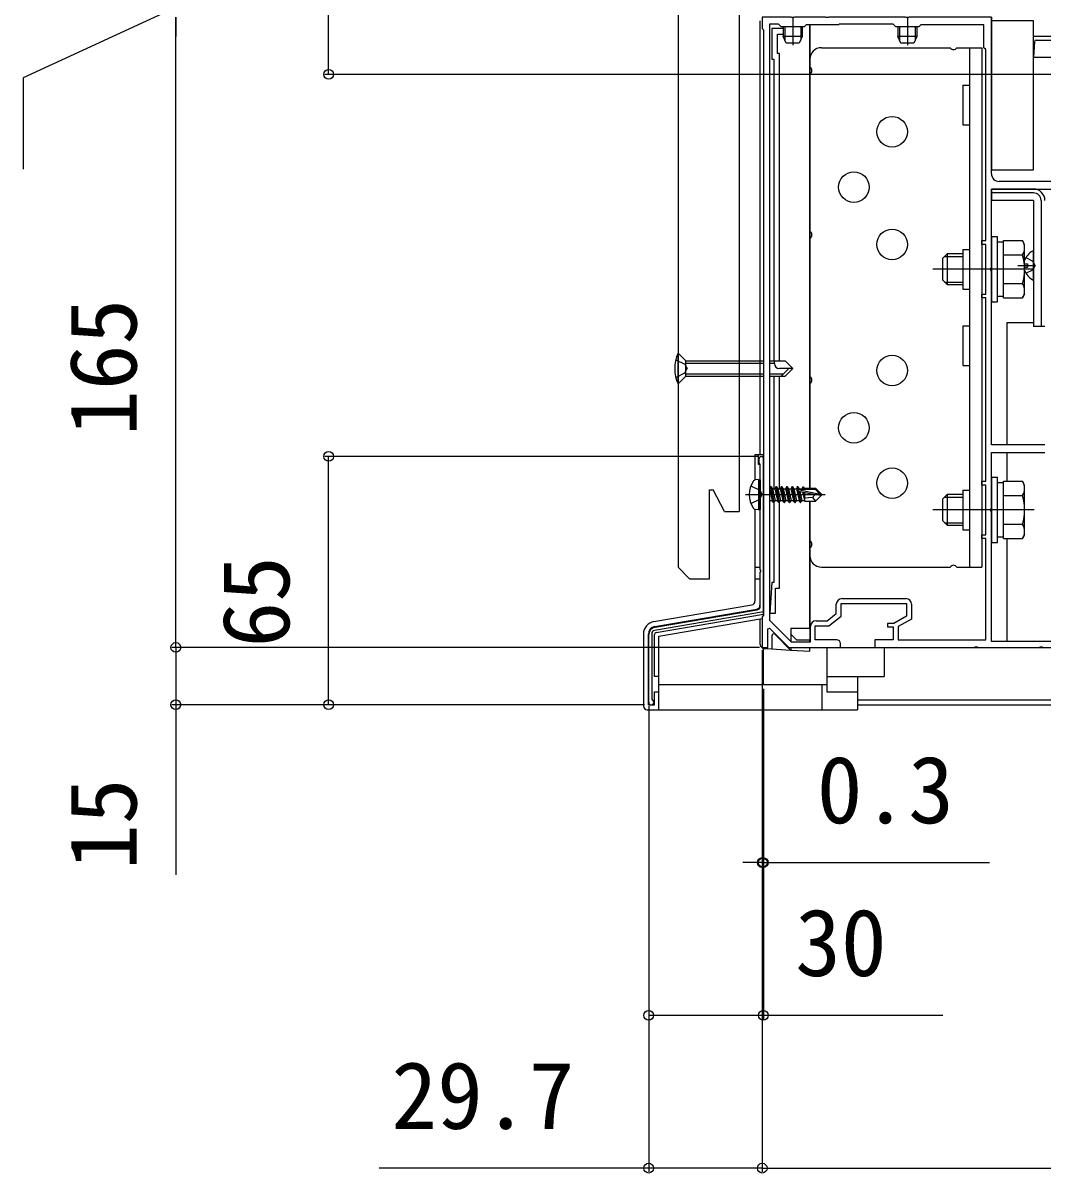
# Model space of a CAD drawing. Units: millimetres, scale not verified. Extents: x -1050 to 1050, y -1568 to 1559.
# Drawn here: x -621 to -354, y 108.9 to 410 of the extents above; entities that cross this region are included whole.
import ezdxf
from ezdxf.enums import TextEntityAlignment as Align

# ---------------------------------------------------------------- set-up
doc = ezdxf.new("R2010")
doc.units = ezdxf.units.MM
doc.header["$LTSCALE"] = 8
for name, color, linetype in [('0-3_YKK_11', 7, 'Continuous'), ('0-4_YKK_12', 2, 'Continuous'), ('0-5_YKK_13', 4, 'Continuous'), ('0-6_YKK_D', 6, 'Continuous')]:
    doc.layers.add(name, color=color, linetype=linetype)
doc.styles.add('ＭＳ ゴシック', font='')
doc.styles.get('ＭＳ ゴシック').set_extended_font_data('MS Gothic')

msp = doc.modelspace()

# ---------------------------------------------------------------- linework, layer by layer
at = {"layer": '0-3_YKK_11'}
for p, q in [((-406.6, 259.3), (-389.9, 259.3)), ((-455.538, 251.785), (-428.831, 256.358)), ((-457.2, 232.151), (-457.2, 249.814))]:
    msp.add_line(p, q, dxfattribs=at)
for points in [[(-367.5, 370.5), (-367.5, 411.5), (-389.042, 411.5), (-389.225, 411.38), (-389.775, 411.38), (-389.958, 411.5), (-410.042, 411.5), (-410.225, 411.38), (-410.775, 411.38), (-410.958, 411.5), (-419.042, 411.5), (-419.225, 411.38), (-419.775, 411.38), (-419.958, 411.5), (-427.5, 411.5), (-427.5, 408.5), (-427.2, 408.2)], [(-425.6, 409.7), (-425.6, 253.628), (-419.885, 248), (-414.9, 248), (-414.9, 252)], [(-388.4, 257.8), (-388.4, 253.946), (-391.9, 251.946), (-391.9, 248.5), (-369, 248.5), (-369, 275), (-370, 275), (-370, 276), (-369, 276), (-369, 289), (-370, 289), (-370, 290), (-369, 290), (-369, 338), (-370, 338), (-370, 339), (-369, 339), (-369, 352), (-370, 352), (-370, 353), (-369, 353), (-369, 403), (-369.5, 403.5), (-369.5, 409.5), (-386, 409.5), (-386.5, 409), (-392.5, 409), (-393.2, 409.7), (-407.3, 409.7), (-407.5, 409.5), (-416, 409.5), (-416.5, 409), (-422.5, 409), (-423.2, 409.7), (-425.6, 409.7)], [(-427.2, 408.2), (-427.2, 254.8), (-427.5, 254.5), (-427.5, 246.5), (-426, 246.5), (-426, 251.4), (-425.632, 251.554), (-420.5, 246.5), (-407, 246.5), (-407, 247.5)], [(-344.5, 389.8), (-344.5, 368.5), (-365.5, 368.5)], [(-353.5, 299.5), (-367.5, 299.5), (-367.5, 345.042), (-367.62, 345.225), (-367.62, 345.775), (-367.5, 345.958), (-367.5, 366.5), (-329.5, 366.5)], [(-427.2, 295.951), (-427.2, 255.826), (-455.735, 250.94)], [(-428, 257.344), (-428, 266.101), (-427.88, 266.341), (-427.88, 266.661), (-428, 266.901), (-428, 286.101), (-427.88, 286.341), (-427.88, 286.661), (-428, 286.901), (-428, 294.281), (-428.15, 294.541), (-428.3, 294.801), (-428.3, 295.951)], [(-348.3, 248.1), (-367.5, 248.1), (-367.5, 282.042), (-367.62, 282.225), (-367.62, 282.775), (-367.5, 282.958), (-367.5, 297.5), (-353.5, 297.5)], [(-408, 248.5), (-413.6, 248.5), (-413.6, 252.2), (-410.1, 252.2), (-406.8, 254.7), (-406.8, 258), (-389.7, 258), (-389.7, 254.7), (-393.025, 252.8), (-394.7, 252.8), (-394.7, 251.9), (-393.2, 251.9), (-393.2, 248.5), (-398, 248.5), (-398, 246.5), (-371.958, 246.5), (-371.775, 246.62), (-371.225, 246.62), (-371.042, 246.5), (-354.958, 246.5), (-354.775, 246.62), (-354.225, 246.62), (-354.042, 246.5), (-348.3, 246.5)], [(-413.4, 253.5), (-410.537, 253.5), (-408.1, 255.346), (-408.1, 257.8)], [(-456.4, 250.151), (-456.4, 232.987), (-456.242, 232.723)]]:
    msp.add_lwpolyline(points, dxfattribs=at)
for centre, radius, start, end in [((-365.5, 370.5), 2, 180.00001, 269.99999), ((-427.75, 295.951), 0.55, 359.99999, 180.00001), ((-406.6, 257.8), 1.5, 90.00001, 179.99999), ((-389.9, 257.8), 1.5, 0.00001, 89.99999), ((-429, 257.344), 1, 279.71669, 360), ((-413.4, 252), 1.5, 90.00001, 179.99999), ((-455.2, 249.814), 2, 99.7167, 180), ((-455.6, 250.151), 0.8, 99.71667, 179.99997), ((-408, 247.5), 1, 0.00001, 89.99999), ((-456.55, 232.151), 0.65, 180, 61.72631)]:
    msp.add_arc(centre, radius, start, end, dxfattribs=at)
at = {"layer": '0-4_YKK_12'}
for p, q in [((-419.5, 411.5), (-419.5, 404.2)), ((-415, 409.5), (-415, 288.201)), ((-389.5, 411.5), (-389.5, 404.2)), ((-367.5, 406.5), (-367.5, 411.5)), ((-356.5, 406.5), (-311.439, 406.5)), ((-360.6, 346.5), (-356.042, 346.5)), ((-356.3, 345.5), (-382.8, 345.5)), ((-370, 289.8), (-369.983, 289.8)), ((-370, 289.2), (-369.983, 289.2)), ((-415, 284.801), (-415, 248.076)), ((-356.3, 282.5), (-382.8, 282.5)), ((-415, 246.5), (-99.961, 246.5)), ((-402.6, 232.783), (41.951, 232.783)), ((-402.6, 231.501), (55.219, 231.501))]:
    msp.add_line(p, q, dxfattribs=at)
at = {"layer": '0-5_YKK_13'}
for p, q in [((-433.5, 734.501), (-433.5, 282.101)), ((-449.5, 716.501), (-449.5, 267.501)), ((-428, 296.901), (-428, 410.5)), ((-415, 288.201), (-415, 409.5)), ((-415, 409.5), (-415, 288.201)), ((-367.5, 411.5), (-367.5, 406.5)), ((-425, 408.5), (-425, 400.5)), ((-422, 408.5), (-425, 408.5)), ((-423.5, 407), (-422, 407)), ((-423.5, 402), (-423.5, 407)), ((-422, 409), (-422, 406.4)), ((-417, 406.4), (-422, 406.4)), ((-421.2, 404.7), (-422, 406.4)), ((-421.567, 409), (-421.567, 405.48)), ((-417, 406.4), (-417.8, 404.7)), ((-417.433, 409), (-417.433, 405.48)), ((-417, 409), (-417, 406.4)), ((-392, 409), (-392, 406.4)), ((-387, 406.4), (-392, 406.4)), ((-391.2, 404.7), (-392, 406.4)), ((-391.567, 409), (-391.567, 405.48)), ((-387, 406.4), (-387.8, 404.7)), ((-387.433, 409), (-387.433, 405.48)), ((-387, 409), (-387, 406.4)), ((-417.8, 404.7), (-421.2, 404.7)), ((-412, 403.5), (-378.266, 403.5)), ((-387.8, 404.7), (-391.2, 404.7)), ((-376.534, 403.5), (-370, 403.5)), ((-373.2, 403.5), (-373.2, 267.5)), ((-370, 403.5), (-370, 267.5)), ((-356.253, 405.031), (-356.5, 401)), ((-355.754, 405.5), (-252.246, 405.5)), ((-425, 400.5), (-424.5, 400.5)), ((-424.5, 400.5), (-424.5, 321.498)), ((-423, 402), (-423.5, 402)), ((-423, 321.498), (-423, 402)), ((-415, 400.5), (-415, 398.366)), ((-356.5, 401), (-251.5, 401)), ((-415, 396.634), (-415, 355.366)), ((-375, 393.7), (-373.2, 393.7)), ((-375, 393.7), (-375, 383.3)), ((-375, 383.3), (-373.2, 383.3)), ((-356.5, 366.5), (-367.5, 366.5)), ((-367.5, 366.5), (-367.5, 365.5)), ((-356.5, 365.5), (-367.5, 365.5)), ((-367.5, 365.5), (-367.5, 363.5)), ((-356.5, 363.5), (-367.5, 363.5)), ((-356.5, 363.5), (-356.5, 330.5)), ((-354.5, 363.5), (-354.5, 330.5)), ((-415, 353.634), (-415, 317.366)), ((-365.9, 338.45), (-365.9, 352.55)), ((-364.3, 352.55), (-365.9, 352.55)), ((-364.3, 353.006), (-359.381, 353.006)), ((-364.3, 337.994), (-364.3, 353.006)), ((-358.8, 352), (-359.381, 353.006)), ((-380.3, 348.3), (-379.1, 349.5)), ((-375, 349.5), (-379.1, 349.5)), ((-379.1, 349.5), (-379.1, 341.5)), ((-375, 350.7), (-373.2, 350.7)), ((-375, 350.7), (-375, 340.3)), ((-364.3, 341.5), (-364.3, 349.5)), ((-364.3, 349.253), (-359.381, 349.253)), ((-358.8, 339), (-358.8, 352)), ((-356.5, 342.904), (-356.5, 350.096)), ((-380.3, 348.3), (-380.3, 342.7)), ((-379.748, 348.852), (-375, 348.852)), ((-358.466, 348.55), (-356.651, 347.645)), ((-356.042, 346.5), (-356.651, 347.645)), ((-356.042, 346.5), (-356.651, 345.355)), ((-358.8, 346.075), (-358.1, 346.075)), ((-358.466, 344.45), (-356.651, 345.355)), ((-380.3, 342.7), (-379.1, 341.5)), ((-379.748, 342.148), (-375, 342.148)), ((-379.1, 341.5), (-375, 341.5)), ((-375, 340.3), (-373.2, 340.3)), ((-364.3, 341.747), (-359.381, 341.747)), ((-365.9, 338.45), (-364.3, 338.45)), ((-364.3, 337.994), (-359.381, 337.994)), ((-358.8, 339), (-359.381, 337.994)), ((-363.5, 331.5), (-363.5, 299.5)), ((-356.5, 331.5), (-363.5, 331.5)), ((-375, 330.7), (-373.2, 330.7)), ((-375, 330.7), (-375, 320.3)), ((-354.5, 330.5), (-356.5, 330.5)), ((-353.5, 330.5), (-354.5, 330.5)), ((-449.5, 315.498), (-449.5, 323.498)), ((-449.5, 323.498), (-447.5, 321.498)), ((-447.5, 317.498), (-447.5, 321.498)), ((-447.5, 321.498), (-427.2, 321.498)), ((-447.5, 320.898), (-427.2, 320.898)), ((-425.6, 321.498), (-421.5, 321.498)), ((-425.6, 320.898), (-424.3, 320.898)), ((-424.3, 320.831), (-424.3, 321.498)), ((-419.5, 319.498), (-422.967, 319.498)), ((-422.5, 317.498), (-420.5, 319.498)), ((-421.5, 321.498), (-419.5, 319.498)), ((-421.5, 317.498), (-419.5, 319.498)), ((-375, 320.3), (-373.2, 320.3)), ((-447.5, 318.098), (-427.2, 318.098)), ((-447.5, 317.498), (-427.2, 317.498)), ((-425.6, 318.098), (-421.9, 318.098)), ((-425.6, 317.498), (-421.5, 317.498)), ((-424.5, 317.498), (-424.5, 288.051)), ((-423, 288.051), (-423, 317.498)), ((-415, 315.634), (-415, 288.201)), ((-429.4, 296.901), (-429.4, 290.336)), ((-427.2, 296.901), (-429.4, 296.901)), ((-428.5, 294.401), (-428.5, 296.901)), ((-427.2, 254.924), (-427.2, 296.901)), ((-363.5, 297.5), (-363.5, 290.006)), ((-428.1, 294.401), (-428.5, 294.401)), ((-428.1, 294.401), (-428.1, 267.401)), ((-428.5, 290.501), (-429.302, 290.359)), ((-428.5, 290.501), (-428.5, 282.501)), ((-428.5, 290.501), (-428, 290.413)), ((-428, 290.413), (-428, 282.589)), ((-367.5, 291), (-367.5, 274)), ((-365.9, 275.45), (-365.9, 289.55)), ((-364.3, 289.55), (-365.9, 289.55)), ((-358.8, 289), (-359.381, 290.006)), ((-358.8, 276), (-358.8, 289)), ((-441.3, 287.801), (-440.3, 287.801)), ((-441.3, 264.501), (-441.3, 287.801)), ((-437.4, 282.101), (-440.3, 287.801)), ((-431.9, 286.501), (-411, 286.501)), ((-425.6, 288.051), (-425.568, 288.051)), ((-425.25, 288.601), (-425.568, 288.051)), ((-425.568, 288.051), (-424.868, 284.951)), ((-424.55, 284.401), (-425.25, 288.601)), ((-425.25, 288.601), (-425.15, 288.601)), ((-425.15, 288.601), (-424.45, 284.401)), ((-424.832, 288.051), (-424.168, 288.051)), ((-423.85, 288.601), (-424.168, 288.051)), ((-424.168, 288.051), (-423.468, 284.951)), ((-423.15, 284.401), (-423.85, 288.601)), ((-423.85, 288.601), (-423.75, 288.601)), ((-423.75, 288.601), (-423.05, 284.401)), ((-423.432, 288.051), (-422.768, 288.051)), ((-422.45, 288.601), (-422.768, 288.051)), ((-422.768, 288.051), (-422.068, 284.951)), ((-421.75, 284.401), (-422.45, 288.601)), ((-422.45, 288.601), (-422.35, 288.601)), ((-422.35, 288.601), (-421.65, 284.401)), ((-422.032, 288.051), (-421.368, 288.051)), ((-421.05, 288.601), (-421.368, 288.051)), ((-421.368, 288.051), (-420.668, 284.951)), ((-420.35, 284.401), (-421.05, 288.601)), ((-421.05, 288.601), (-420.95, 288.601)), ((-420.95, 288.601), (-420.25, 284.401)), ((-420.632, 288.051), (-419.968, 288.051)), ((-419.65, 288.601), (-419.968, 288.051)), ((-419.968, 288.051), (-419.268, 284.951)), ((-418.95, 284.401), (-419.65, 288.601)), ((-419.65, 288.601), (-419.55, 288.601)), ((-419.55, 288.601), (-418.85, 284.401)), ((-419.232, 288.051), (-418.568, 288.051)), ((-418.25, 288.601), (-418.568, 288.051)), ((-418.568, 288.051), (-417.868, 284.951)), ((-418.122, 287.833), (-418.25, 288.601)), ((-418.25, 288.601), (-418.15, 288.601)), ((-418.15, 288.601), (-418.031, 287.888)), ((-418.123, 287.833), (-412.424, 286.651)), ((-417.55, 284.401), (-418.054, 287.426)), ((-418.007, 287.41), (-413.622, 286.501)), ((-417.952, 287.901), (-413.674, 287.901)), ((-417.95, 287.398), (-417.45, 284.401)), ((-417.832, 288.051), (-417.168, 288.051)), ((-417.672, 287.341), (-417.132, 284.951)), ((-416.908, 288.501), (-417.168, 288.051)), ((-417.168, 288.051), (-417.133, 287.898)), ((-416.975, 287.196), (-416.468, 284.951)), ((-416.908, 288.501), (-416.692, 288.501)), ((-416.908, 288.501), (-416.809, 287.901)), ((-416.692, 288.501), (-416.519, 288.201)), ((-416.692, 288.501), (-416.576, 287.901)), ((-416.683, 287.136), (-416.4, 285.418)), ((-416.519, 288.201), (-413.55, 288.201)), ((-416.416, 287.08), (-416.4, 286.997)), ((-416.4, 288.201), (-416.4, 287.901)), ((-416.4, 287.077), (-416.4, 284.801)), ((-413.55, 288.201), (-413.674, 287.901)), ((-413.674, 287.901), (-412.424, 286.651)), ((-413.622, 286.501), (-412, 286.501)), ((-413.622, 286.501), (-412, 286.351)), ((-412, 286.651), (-413.55, 288.201)), ((-412, 286.351), (-413.55, 284.801)), ((-412.424, 286.651), (-412, 286.651)), ((-412, 286.351), (-412, 286.651)), ((-380.3, 285.3), (-379.1, 286.5)), ((-375, 286.5), (-379.1, 286.5)), ((-379.1, 286.5), (-379.1, 278.5)), ((-375, 287.7), (-373.2, 287.7)), ((-375, 287.7), (-375, 277.3)), ((-364.3, 278.5), (-364.3, 286.5)), ((-364.3, 286.253), (-359.381, 286.253)), ((-425.6, 284.951), (-424.868, 284.951)), ((-424.55, 284.401), (-424.868, 284.951)), ((-424.55, 284.401), (-424.45, 284.401)), ((-424.5, 284.401), (-424.5, 263.5)), ((-424.45, 284.401), (-424.132, 284.951)), ((-424.132, 284.951), (-423.468, 284.951)), ((-423.15, 284.401), (-423.468, 284.951)), ((-423.15, 284.401), (-423.05, 284.401)), ((-423.05, 284.401), (-422.732, 284.951)), ((-423, 262), (-423, 284.487)), ((-422.732, 284.951), (-422.068, 284.951)), ((-421.75, 284.401), (-422.068, 284.951)), ((-421.75, 284.401), (-421.65, 284.401)), ((-421.65, 284.401), (-421.332, 284.951)), ((-421.332, 284.951), (-420.668, 284.951)), ((-420.35, 284.401), (-420.668, 284.951)), ((-420.35, 284.401), (-420.25, 284.401)), ((-420.25, 284.401), (-419.932, 284.951)), ((-419.932, 284.951), (-419.268, 284.951)), ((-418.95, 284.401), (-419.268, 284.951)), ((-418.95, 284.401), (-418.85, 284.401)), ((-418.85, 284.401), (-418.532, 284.951)), ((-418.532, 284.951), (-417.868, 284.951)), ((-417.55, 284.401), (-417.868, 284.951)), ((-417.55, 284.401), (-417.45, 284.401)), ((-417.45, 284.401), (-417.132, 284.951)), ((-417.132, 284.951), (-416.468, 284.951)), ((-416.4, 284.801), (-416.468, 284.951)), ((-416.4, 284.801), (-413.55, 284.801)), ((-415, 251.5), (-415, 284.801)), ((-415, 284.801), (-415, 248.076)), ((-415, 284.801), (-415, 274.366)), ((-414.353, 285.758), (-413.55, 284.801)), ((-380.3, 285.3), (-380.3, 279.7)), ((-379.748, 285.852), (-375, 285.852)), ((-437.4, 282.101), (-433.5, 282.101)), ((-429.4, 282.665), (-429.4, 258.64)), ((-428.5, 282.501), (-429.302, 282.642)), ((-428.5, 282.501), (-428, 282.589)), ((-380.3, 279.7), (-379.1, 278.5)), ((-379.748, 279.148), (-375, 279.148)), ((-379.1, 278.5), (-375, 278.5)), ((-375, 277.3), (-373.2, 277.3)), ((-364.3, 278.747), (-359.381, 278.747)), ((-367.5, 274), (-365.9, 274)), ((-365.9, 275.45), (-364.3, 275.45)), ((-364.3, 274.994), (-359.381, 274.994)), ((-363.5, 274.994), (-363.5, 248.1)), ((-358.8, 276), (-359.381, 274.994)), ((-415, 272.634), (-415, 270.5)), ((-446.5, 264.501), (-449.5, 267.501)), ((-428.1, 267.401), (-429.4, 267.401)), ((-412, 267.5), (-378.266, 267.5)), ((-376.534, 267.5), (-370, 267.5)), ((-446.5, 264.501), (-441.3, 264.501)), ((-428.1, 264.401), (-429.4, 264.401)), ((-428.1, 264.401), (-428.1, 257.544)), ((-425, 263.5), (-425.5, 255.5)), ((-424.5, 263.5), (-425, 263.5)), ((-424, 262), (-423, 262)), ((-424, 255.5), (-424, 262)), ((-455.857, 253.267), (-430.231, 257.655)), ((-455.638, 251.985), (-428.931, 256.558)), ((-455.284, 250.423), (-427.2, 255.232)), ((-454.6, 249.424), (-427.5, 254.064)), ((-428, 247.236), (-428, 253.979)), ((-425.5, 255.5), (-424, 255.5)), ((-458.6, 250.014), (-458.6, 231.201)), ((-457.3, 231.501), (-457.3, 250.014)), ((-420.052, 245.809), (-424.146, 249.904)), ((-418.5, 248.5), (-420, 250)), ((-415, 251.5), (-415, 248.5)), ((-454.6, 238.901), (-454.6, 249.424)), ((-425, 249.55), (-425, 246.112)), ((-418.5, 248.5), (-415, 248.5)), ((-415, 248.076), (-415, 248.5)), ((-427.2, 236.701), (-427.2, 246.5)), ((-427.061, 246.238), (-425, 246.112)), ((-425, 246.112), (-420.052, 245.809)), ((-420.052, 245.809), (-420, 245.806)), ((-420, 246.5), (-420, 245.806)), ((-420, 245.806), (-415, 245.5)), ((-415, 246.5), (-363.5, 246.5)), ((-415, 245.5), (-415, 246.5)), ((-410.6, 246.5), (-410.6, 234.901)), ((-395.6, 246.5), (-395.6, 238.901)), ((-454.6, 230.201), (-454.6, 238.901)), ((-410.6, 238.901), (-395.6, 238.901)), ((-402.6, 238.901), (-402.6, 230.201)), ((-410.7, 236.701), (-454.6, 236.701)), ((-411.9, 236.701), (-411.9, 230.201)), ((-410.6, 234.901), (-402.6, 234.901)), ((-457.6, 230.201), (-402.6, 230.201)), ((-457.3, 231.501), (-455.7, 231.501))]:
    msp.add_line(p, q, dxfattribs=at)
for points in [[(-367.5, 410.5), (-367.5, 371.5), (-356.5, 371.5), (-356.5, 410.5)], [(-367.5, 354), (-367.5, 337), (-365.9, 337), (-365.9, 354)]]:
    msp.add_lwpolyline(points, close=True, dxfattribs=at)
for points in [[(-356.5, 406.5), (-343.5, 406.5), (-343.5, 405.5)], [(-358.8, 346.925), (-358.1, 346.925), (-358.1, 346.075)], [(-450.112, 321.798), (-447.754, 320.648), (-447.143, 319.498)], [(-450.112, 317.198), (-447.754, 318.348), (-447.143, 319.498)], [(-449.5, 315.498), (-447.5, 317.498), (-447.5, 321.498)], [(-365.9, 274), (-365.9, 291), (-367.5, 291)], [(-364.3, 274.994), (-364.3, 290.006), (-359.381, 290.006)], [(-430.479, 288.801), (-428.163, 287.646), (-427.554, 286.501)], [(-430.479, 284.201), (-428.163, 285.356), (-427.554, 286.501)], [(-425.15, 288.601), (-424.832, 288.051), (-424.132, 284.951)], [(-423.75, 288.601), (-423.432, 288.051), (-422.732, 284.951)], [(-422.35, 288.601), (-422.032, 288.051), (-421.332, 284.951)], [(-420.95, 288.601), (-420.632, 288.051), (-419.932, 284.951)], [(-419.55, 288.601), (-419.232, 288.051), (-418.532, 284.951)], [(-418.15, 288.601), (-417.832, 288.051), (-417.799, 287.901)], [(-413.622, 286.501), (-414.353, 285.758), (-416.4, 285.601)], [(-454.6, 238.901), (-455.7, 238.901), (-455.7, 249.93)], [(-415, 251.5), (-420, 251.5), (-420, 248.113)], [(-455.7, 231.501), (-455.7, 234.901), (-454.6, 234.901)]]:
    msp.add_lwpolyline(points, dxfattribs=at)
for centre in [(-393.5, 381.5), (-403.5, 367), (-393.5, 352), (-393.5, 319), (-403.5, 304), (-393.5, 289.5)]:
    msp.add_circle(centre, 4, dxfattribs=at)
for centre, radius, start, end in [((-412, 400.5), 3, 90, 180), ((-377.4, 404), 1, 210, 330), ((-355.754, 405), 0.5, 90, 176.5), ((-415.5, 397.5), 1, 300, 60), ((-356.5, 363.5), 3, 0, 90), ((-356.5, 363.5), 2, 0, 90), ((-415.5, 354.5), 1, 300, 60), ((-362.123, 351.129), 3.323, 325.61575, 34.38425), ((-371.219, 345.5), 12.419, 342.41205, 17.58795), ((-354.8, 346.5), 4.2, 117.28096, 162.24721), ((-356.654, 350.096), 0.154, 0, 117.28096), ((-354.8, 346.5), 4.2, 197.75279, 242.71904), ((-362.123, 339.871), 3.323, 325.61575, 34.38425), ((-356.654, 342.904), 0.154, 242.71904, 0), ((-441.061, 319.498), 9.339, 154.63923, 205.36077), ((-422.967, 320.831), 1.333, 180, 270), ((-415.5, 316.5), 1, 300, 60), ((-424.4, 286.501), 6.5, 147.94412, 212.05588), ((-429.146, 289.473), 0.9, 100, 147.94412), ((-362.123, 288.129), 3.323, 325.61575, 34.38425), ((-417.952, 287.652), 0.248, 90, 257.19096), ((-371.219, 282.5), 12.419, 342.41205, 17.58795), ((-429.146, 283.529), 0.9, 212.05588, 260), ((-362.123, 276.871), 3.323, 325.61575, 34.38425), ((-415.5, 273.5), 1, 300, 60), ((-412, 270.5), 3, 180, 270), ((-377.4, 267), 1, 30, 150), ((-430.4, 258.64), 1, 279.71669, 0), ((-429.1, 257.544), 1, 279.71669, 0), ((-455.3, 250.014), 3.3, 99.71669, 180), ((-455.3, 250.014), 2, 99.71669, 180), ((-455.2, 249.93), 0.5, 99.71669, 180), ((-424.5, 249.55), 0.5, 45, 180), ((-427, 247.236), 1, 180, 266.5), ((-457.6, 231.201), 1, 180, 270)]:
    msp.add_arc(centre, radius, start, end, dxfattribs=at)
at = {"layer": '0-6_YKK_D'}
for p, q in [((-581, 246.5), (-581, 411.5)), ((-581, 411.5), (-581, 406.4)), ((-319.924, 396.5), (-542, 396.5)), ((-428.75, 296.501), (-542, 296.501)), ((-541, 231.501), (-541, 296.501)), ((-428.2, 246.5), (-582, 246.5)), ((-428.2, 246.5), (-582, 246.5)), ((-427.5, 245.8), (-427.5, 109.201)), ((-427.5, 245.8), (-427.5, 189.201)), ((-427.5, 245.8), (-427.5, 109.201)), ((-427.2, 235.701), (-427.2, 149.201)), ((-427.2, 235.701), (-427.2, 189.201)), ((-458.3, 231.501), (-582, 231.501)), ((-458.3, 231.501), (-542, 231.501)), ((-457.2, 231.151), (-457.2, 149.201)), ((-457.2, 231.151), (-457.2, 109.201)), ((-427.5, 190.201), (-432.6, 190.201)), ((-427.5, 190.201), (-427.2, 190.201)), ((-427.2, 190.201), (-368, 190.201)), ((-427.5, 110.201), (427.5, 110.201))]:
    msp.add_line(p, q, dxfattribs=at)
for points in [[(-541, 396.5), (-541, 411.5), (-541, 644.068)], [(-581, 414), (-621, 395.595), (-621, 371.686)], [(-581, 246.5), (-581, 231.501), (-581, 186.946)], [(-457.2, 150.201), (-427.2, 150.201), (-380.191, 150.201)], [(-427.5, 110.201), (-457.2, 110.201), (-527.8, 110.201)]]:
    msp.add_lwpolyline(points, dxfattribs=at)
for centre in [(-541, 396.5), (-541, 296.501), (-581, 246.5), (-581, 246.5), (-581, 231.501), (-541, 231.501), (-427.5, 190.201), (-427.2, 190.201), (-457.2, 150.201), (-427.2, 150.201), (-457.2, 110.201), (-427.5, 110.201), (-427.5, 110.201)]:
    msp.add_circle(centre, 1.275, dxfattribs=at)

# ---------------------------------------------------------------- texts
at = {"layer": '0-6_YKK_D', "style": 'ＭＳ ゴシック'}
for s, p in [('165', (-586, 301.864)), ('65', (-546, 246.478)), ('15', (-586, 188.264))]:
    msp.add_text(s, height=17.6, rotation=90, dxfattribs=at).set_placement(p, align=Align.BOTTOM_LEFT)
for s, p in [('0.3', (-413.227, 195.201)), ('30', (-418.873, 155.201)), ('29.7', (-524.573, 115.201))]:
    msp.add_text(s, height=17.6, dxfattribs=at).set_placement(p, align=Align.BOTTOM_LEFT)

doc.saveas('drawing.dxf')
